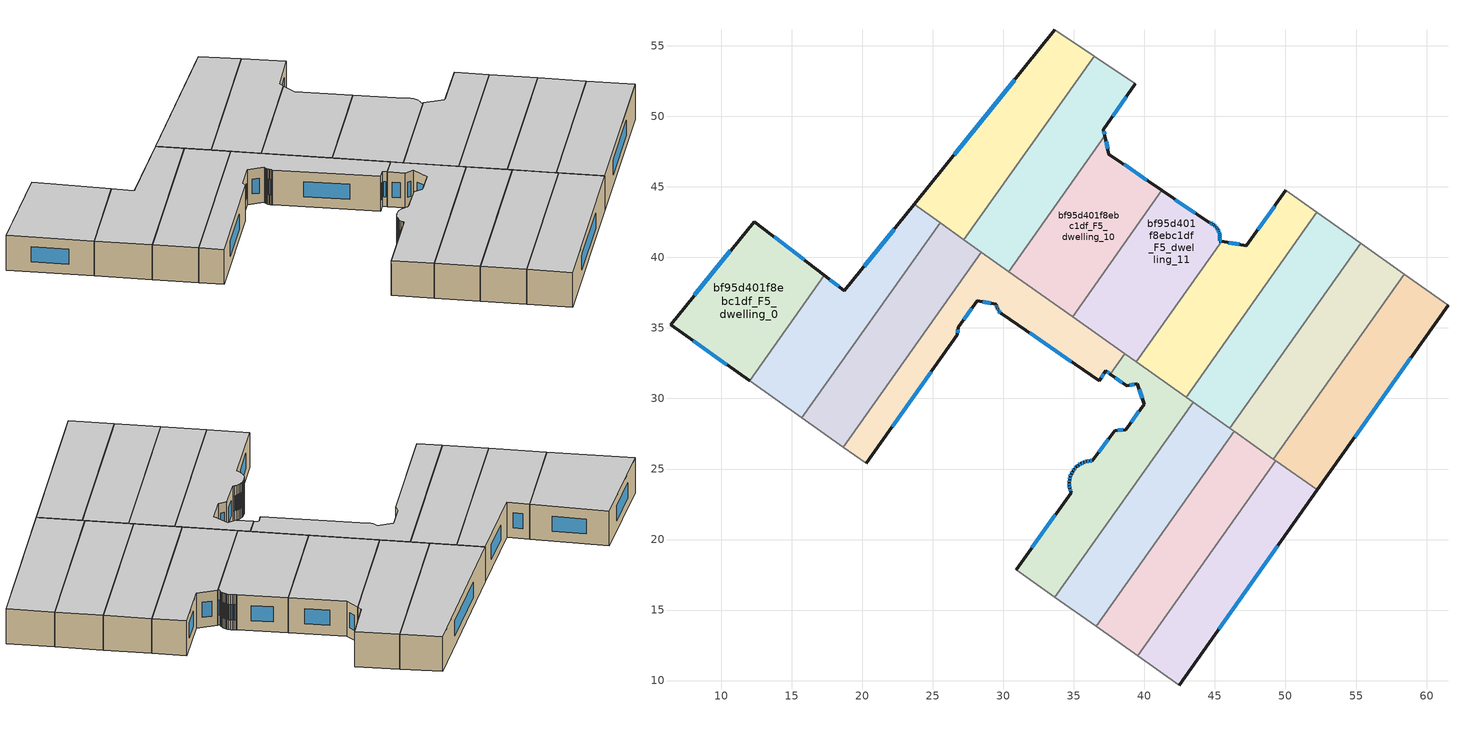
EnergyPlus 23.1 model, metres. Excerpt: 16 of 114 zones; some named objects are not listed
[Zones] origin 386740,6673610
bf95d401f8ebc1df_F5_dwelling_0
 floor to bf95d401f8ebc1df_F4_dwelling_0 (EU_floor_Construction): 17.3,38.73 12.01,31.26 6.4,35.23 12.34,42.55 z15
 wall outside (EU_wall_Construction): 17.3,38.73 12.34,42.55 6.4,35.23 12.01,31.26 z15:18
 wall to bf95d401f8ebc1df_F5_dwelling_1 (EU_wall_Construction): 12.01,31.26 17.3,38.73 z15:18
 window (EU_Window_Construction): 8,34.1 10.4,32.4 / 10.64,40.46 8.1,37.32 / 15.88,39.82 13.76,41.46 z15.86:17.14
 ceiling to bf95d401f8ebc1df_F6_dwelling_0 (EU_floor_Construction): 12.01,31.26 17.3,38.73 12.34,42.55 6.4,35.23 z18
bf95d401f8ebc1df_F5_dwelling_1
 floor to bf95d401f8ebc1df_F4_dwelling_1 (EU_floor_Construction): 25.51,42.46 15.71,28.63 12.01,31.26 17.3,38.73 18.73,37.63 23.67,43.76 z15
 wall outside (EU_wall_Construction): 23.67,43.76 18.73,37.63 17.3,38.73 z15:18
 wall to bf95d401f8ebc1df_F5_dwelling_2 (EU_wall_Construction): 15.71,28.63 25.51,42.46 z15:18
 wall adiabatic (EU_wall_Construction): 12.01,31.26 15.71,28.63 z15:18
 wall to bf95d401f8ebc1df_F5_dwelling_8 (EU_wall_Construction): 25.51,42.46 23.67,43.76 z15:18
 window (EU_Window_Construction): 22.26,42.01 20.14,39.38 / 18.32,37.94 17.71,38.41 z15.86:17.14
 ceiling to bf95d401f8ebc1df_F6_dwelling_1 (EU_floor_Construction): 15.71,28.63 25.51,42.46 23.67,43.76 18.73,37.63 17.3,38.73 12.01,31.26 z18
bf95d401f8ebc1df_F5_dwelling_10
 floor to bf95d401f8ebc1df_F4_dwelling_10 (EU_floor_Construction): 41.24,44.75 34.9,35.8 30.39,39 37.2,48.61 37.48,47.33 z15
 wall outside (EU_wall_Construction): 41.24,44.75 37.48,47.33 37.2,48.61 z15:18
 wall to bf95d401f8ebc1df_F5_dwelling_11 (EU_wall_Construction): 34.9,35.8 41.24,44.75 z15:18
 wall to bf95d401f8ebc1df_F5_dwelling_9 (EU_wall_Construction): 37.2,48.61 30.39,39 z15:18
 wall to bf95d401f8ebc1df_F5_dwelling_3 (EU_wall_Construction): 30.39,39 34.9,35.8 z15:18
 window (EU_Window_Construction): 40.17,45.49 38.56,46.59 / 37.4,47.7 37.28,48.25 z15.86:17.14
 ceiling to bf95d401f8ebc1df_F6_dwelling_10 (EU_floor_Construction): 34.9,35.8 41.24,44.75 37.48,47.33 37.2,48.61 30.39,39 z18
bf95d401f8ebc1df_F5_dwelling_11
 floor to bf95d401f8ebc1df_F4_dwelling_11 (EU_floor_Construction): 44.58,42.48 44.71,42.43 44.84,42.36 44.95,42.28 45.06,42.18 45.15,42.07 45.21,41.98 45.22,41.95 45.28,41.82 45.32,41.68 45.35,41.54 45.35,41.4 45.34,41.26 45.32,41.16 45.48,41.13 39.43,32.59 34.9,35.8 41.24,44.75 44.55,42.49 z15
 wall outside (EU_wall_Construction): 45.48,41.13 45.32,41.16 45.34,41.26 45.35,41.4 45.35,41.54 45.32,41.68 45.28,41.82 45.22,41.95 45.21,41.98 45.15,42.07 45.06,42.18 44.95,42.28 44.84,42.36 44.71,42.43 44.58,42.48 44.55,42.49 41.24,44.75 z15:18
 wall to bf95d401f8ebc1df_F5_dwelling_12 (EU_wall_Construction): 39.43,32.59 45.48,41.13 z15:18
 wall to bf95d401f8ebc1df_F5_dwelling_4 (EU_wall_Construction): 38.62,33.17 39.43,32.59 z15:18
 wall to bf95d401f8ebc1df_F5_dwelling_3 (EU_wall_Construction): 34.9,35.8 38.62,33.17 z15:18
 window (EU_Window_Construction): 44.67,42.44 44.61,42.46 / 44.8,42.38 44.75,42.41 / 44.92,42.3 44.87,42.34 / 45.03,42.21 44.98,42.25 / 45.12,42.1 45.08,42.15 / 45.19,42.01 45.16,42.05 / 45.26,41.86 45.24,41.91 / 45.31,41.72 45.29,41.78 / 45.34,41.58 45.33,41.64 / 45.35,41.44 45.35,41.5 / 45.34,41.3 45.35,41.36 / 45.32,41.19 45.33,41.23 / 45.44,41.14 45.36,41.15 / 43.61,43.13 42.19,44.1 z15.86:17.14
 ceiling to bf95d401f8ebc1df_F6_dwelling_11 (EU_floor_Construction): 39.43,32.59 45.48,41.13 45.32,41.16 45.34,41.26 45.35,41.4 45.35,41.54 45.32,41.68 45.28,41.82 45.22,41.95 45.21,41.98 45.15,42.07 45.06,42.18 44.95,42.28 44.84,42.36 44.71,42.43 44.58,42.48 44.55,42.49 41.24,44.75 34.9,35.8 z18
bf95d401f8ebc1df_F5_dwelling_12
 floor to bf95d401f8ebc1df_F4_dwelling_12 (EU_floor_Construction): 52.23,43.19 42.95,30.1 39.43,32.59 45.48,41.13 47.21,40.83 50.03,44.75 z15
 wall outside (EU_wall_Construction): 50.03,44.75 47.21,40.83 45.48,41.13 z15:18
 wall adiabatic (EU_wall_Construction): 52.23,43.19 50.03,44.75 z15:18
 wall to bf95d401f8ebc1df_F5_dwelling_13 (EU_wall_Construction): 42.95,30.1 52.23,43.19 z15:18
 wall to bf95d401f8ebc1df_F5_dwelling_4 (EU_wall_Construction): 39.43,32.59 42.95,30.1 z15:18
 window (EU_Window_Construction): 46.72,40.92 45.98,41.05 / 49.23,43.63 48.02,41.95 z15.86:17.14
 ceiling to bf95d401f8ebc1df_F6_dwelling_12 (EU_floor_Construction): 42.95,30.1 52.23,43.19 50.03,44.75 47.21,40.83 45.48,41.13 39.43,32.59 z18
bf95d401f8ebc1df_F5_dwelling_13
 floor to bf95d401f8ebc1df_F4_dwelling_13 (EU_floor_Construction): 55.33,41 46.05,27.9 42.95,30.1 52.23,43.19 z15
 wall adiabatic (EU_wall_Construction): 55.33,41 52.23,43.19 z15:18
 wall to bf95d401f8ebc1df_F5_dwelling_14 (EU_wall_Construction): 46.05,27.9 55.33,41 z15:18
 wall to bf95d401f8ebc1df_F5_dwelling_5 (EU_wall_Construction): 43.44,29.75 46.05,27.9 z15:18
 wall to bf95d401f8ebc1df_F5_dwelling_4 (EU_wall_Construction): 42.95,30.1 43.44,29.75 z15:18
 ceiling to bf95d401f8ebc1df_F6_dwelling_13 (EU_floor_Construction): 46.05,27.9 55.33,41 52.23,43.19 42.95,30.1 z18
bf95d401f8ebc1df_F5_dwelling_14
 floor to bf95d401f8ebc1df_F4_dwelling_14 (EU_floor_Construction): 58.43,38.81 49.15,25.71 46.05,27.9 55.33,41 z15
 wall adiabatic (EU_wall_Construction): 58.43,38.81 55.33,41 z15:18
 wall to bf95d401f8ebc1df_F5_dwelling_15 (EU_wall_Construction): 49.15,25.71 58.43,38.81 z15:18
 wall to bf95d401f8ebc1df_F5_dwelling_6 (EU_wall_Construction): 46.38,27.67 49.15,25.71 z15:18
 wall to bf95d401f8ebc1df_F5_dwelling_5 (EU_wall_Construction): 46.05,27.9 46.38,27.67 z15:18
 ceiling to bf95d401f8ebc1df_F6_dwelling_14 (EU_floor_Construction): 49.15,25.71 58.43,38.81 55.33,41 46.05,27.9 z18
bf95d401f8ebc1df_F5_dwelling_15
 floor to bf95d401f8ebc1df_F4_dwelling_15 (EU_floor_Construction): 61.52,36.62 52.24,23.51 49.15,25.71 58.43,38.81 z15
 wall outside (EU_wall_Construction): 52.24,23.51 61.52,36.62 z15:18
 wall adiabatic (EU_wall_Construction): 61.52,36.62 58.43,38.81 z15:18
 wall to bf95d401f8ebc1df_F5_dwelling_7 (EU_wall_Construction): 49.31,25.59 52.24,23.51 z15:18
 wall to bf95d401f8ebc1df_F5_dwelling_6 (EU_wall_Construction): 49.15,25.71 49.31,25.59 z15:18
 window (EU_Window_Construction): 54.89,27.26 58.87,32.87 z15.86:17.14
 ceiling to bf95d401f8ebc1df_F6_dwelling_15 (EU_floor_Construction): 52.24,23.51 61.52,36.62 58.43,38.81 49.15,25.71 z18
bf95d401f8ebc1df_F5_dwelling_2
 floor to bf95d401f8ebc1df_F4_dwelling_2 (EU_floor_Construction): 28.44,40.38 18.65,26.56 15.71,28.63 25.51,42.46 z15
 wall to bf95d401f8ebc1df_F5_dwelling_3 (EU_wall_Construction): 18.65,26.56 28.44,40.38 z15:18
 wall adiabatic (EU_wall_Construction): 15.71,28.63 18.65,26.56 z15:18
 wall to bf95d401f8ebc1df_F5_dwelling_9 (EU_wall_Construction): 28.44,40.38 27.2,41.26 z15:18
 wall to bf95d401f8ebc1df_F5_dwelling_8 (EU_wall_Construction): 27.2,41.26 25.51,42.46 z15:18
 ceiling to bf95d401f8ebc1df_F6_dwelling_2 (EU_floor_Construction): 18.65,26.56 28.44,40.38 25.51,42.46 15.71,28.63 z18
bf95d401f8ebc1df_F5_dwelling_3
 floor to bf95d401f8ebc1df_F4_dwelling_3 (EU_floor_Construction): 38.62,33.17 37.59,31.72 37.27,31.95 36.79,31.26 29.88,36 29.82,36.05 29.73,36.13 29.66,36.22 29.6,36.3 29.6,36.32 29.55,36.42 29.51,36.54 29.49,36.65 29.49,36.7 28.15,36.93 26.79,35.04 26.74,34.5 20.28,25.39 18.65,26.56 28.44,40.38 z15
 wall outside (EU_wall_Construction): 20.28,25.39 26.74,34.5 26.79,35.04 28.15,36.93 29.49,36.7 29.49,36.65 29.51,36.54 29.55,36.42 29.6,36.32 29.6,36.3 29.66,36.22 29.73,36.13 29.82,36.05 29.88,36 36.79,31.26 37.27,31.95 37.59,31.72 z15:18
 wall adiabatic (EU_wall_Construction): 18.65,26.56 20.28,25.39 z15:18
 wall to bf95d401f8ebc1df_F5_dwelling_4 (EU_wall_Construction): 37.59,31.72 38.62,33.17 z15:18
 wall to bf95d401f8ebc1df_F5_dwelling_9 (EU_wall_Construction): 30.39,39 28.44,40.38 z15:18
 window (EU_Window_Construction): 29.76,36.11 29.79,36.07 / 29.68,36.19 29.71,36.15 / 29.62,36.28 29.64,36.24 / 29.56,36.39 29.58,36.35 / 29.52,36.5 29.54,36.46 / 29.5,36.62 29.51,36.57 / 28.53,36.86 29.11,36.76 / 27.18,35.58 27.76,36.39 / 26.76,34.65 26.78,34.88 / 22.13,28 24.9,31.9 / 37.36,31.89 37.5,31.79 / 36.93,31.46 37.13,31.75 / 31.85,34.65 34.82,32.62 z15.86:17.14
 ceiling to bf95d401f8ebc1df_F6_dwelling_3 (EU_floor_Construction): 36.79,31.26 37.27,31.95 37.59,31.72 38.62,33.17 28.44,40.38 18.65,26.56 20.28,25.39 26.74,34.5 26.79,35.04 28.15,36.93 29.49,36.7 29.49,36.65 29.51,36.54 29.55,36.42 29.6,36.32 29.6,36.3 29.66,36.22 29.73,36.13 29.82,36.05 29.88,36 z18
bf95d401f8ebc1df_F5_dwelling_4
 floor to bf95d401f8ebc1df_F4_dwelling_4 (EU_floor_Construction): 43.44,29.75 33.65,15.92 30.91,17.86 34.8,23.33 34.77,23.41 34.71,23.61 34.68,23.82 34.67,24.03 34.69,24.24 34.73,24.44 34.81,24.64 34.91,24.82 34.94,24.87 35.03,25 35.17,25.15 35.33,25.28 35.51,25.39 35.7,25.48 35.9,25.54 36.11,25.58 36.31,25.58 37.89,27.73 38.68,27.8 39.98,29.59 39.5,31.05 38.76,30.9 37.59,31.72 38.62,33.17 z15
 wall outside (EU_wall_Construction): 37.59,31.72 38.76,30.9 39.5,31.05 39.98,29.59 38.68,27.8 37.89,27.73 36.31,25.58 36.11,25.58 35.9,25.54 35.7,25.48 35.51,25.39 35.33,25.28 35.17,25.15 35.03,25 34.94,24.87 34.91,24.82 34.81,24.64 34.73,24.44 34.69,24.24 34.67,24.03 34.68,23.82 34.71,23.61 34.77,23.41 34.8,23.33 30.91,17.86 z15:18
 wall to bf95d401f8ebc1df_F5_dwelling_5 (EU_wall_Construction): 33.65,15.92 43.44,29.75 z15:18
 wall adiabatic (EU_wall_Construction): 30.91,17.86 33.65,15.92 z15:18
 window (EU_Window_Construction): 34.73,23.56 34.75,23.47 / 34.69,23.76 34.7,23.67 / 34.67,23.97 34.67,23.88 / 34.68,24.18 34.67,24.09 / 34.72,24.38 34.7,24.3 / 34.79,24.58 34.76,24.5 / 34.88,24.77 34.84,24.69 / 35,24.96 34.96,24.91 / 35.13,25.11 35.07,25.04 / 35.29,25.24 35.22,25.19 / 35.46,25.36 35.38,25.31 / 35.65,25.46 35.57,25.42 / 35.85,25.52 35.76,25.5 / 36.05,25.57 35.96,25.55 / 36.25,25.58 36.17,25.58 / 37.44,27.12 36.76,26.2 / 38.45,27.78 38.11,27.75 / 39.61,29.08 39.05,28.31 / 39.63,30.64 39.84,30.01 / 38.97,30.94 39.28,31.01 / 37.92,31.49 38.42,31.13 / 33.69,21.77 32.03,19.43 z15.86:17.14
 ceiling to bf95d401f8ebc1df_F6_dwelling_4 (EU_floor_Construction): 33.65,15.92 43.44,29.75 38.62,33.17 37.59,31.72 38.76,30.9 39.5,31.05 39.98,29.59 38.68,27.8 37.89,27.73 36.31,25.58 36.11,25.58 35.9,25.54 35.7,25.48 35.51,25.39 35.33,25.28 35.17,25.15 35.03,25 34.94,24.87 34.91,24.82 34.81,24.64 34.73,24.44 34.69,24.24 34.67,24.03 34.68,23.82 34.71,23.61 34.77,23.41 34.8,23.33 30.91,17.86 z18
bf95d401f8ebc1df_F5_dwelling_5
 floor to bf95d401f8ebc1df_F4_dwelling_5 (EU_floor_Construction): 46.38,27.67 36.58,13.85 33.65,15.92 43.44,29.75 z15
 wall to bf95d401f8ebc1df_F5_dwelling_6 (EU_wall_Construction): 36.58,13.85 46.38,27.67 z15:18
 wall adiabatic (EU_wall_Construction): 33.65,15.92 36.58,13.85 z15:18
 ceiling to bf95d401f8ebc1df_F6_dwelling_5 (EU_floor_Construction): 36.58,13.85 46.38,27.67 43.44,29.75 33.65,15.92 z18
bf95d401f8ebc1df_F5_dwelling_6
 floor to bf95d401f8ebc1df_F4_dwelling_6 (EU_floor_Construction): 49.31,25.59 39.52,11.77 36.58,13.85 46.38,27.67 z15
 wall to bf95d401f8ebc1df_F5_dwelling_7 (EU_wall_Construction): 39.52,11.77 49.31,25.59 z15:18
 wall adiabatic (EU_wall_Construction): 36.58,13.85 39.52,11.77 z15:18
 ceiling to bf95d401f8ebc1df_F6_dwelling_6 (EU_floor_Construction): 39.52,11.77 49.31,25.59 46.38,27.67 36.58,13.85 z18
bf95d401f8ebc1df_F5_dwelling_7
 floor to bf95d401f8ebc1df_F4_dwelling_7 (EU_floor_Construction): 52.24,23.51 42.45,9.69 39.52,11.77 49.31,25.59 z15
 wall outside (EU_wall_Construction): 42.45,9.69 52.24,23.51 z15:18
 wall adiabatic (EU_wall_Construction): 39.52,11.77 42.45,9.69 z15:18
 window (EU_Window_Construction): 45.25,13.64 49.45,19.56 z15.86:17.14
 ceiling to bf95d401f8ebc1df_F6_dwelling_7 (EU_floor_Construction): 42.45,9.69 52.24,23.51 49.31,25.59 39.52,11.77 z18
bf95d401f8ebc1df_F5_dwelling_8
 floor to bf95d401f8ebc1df_F4_dwelling_8 (EU_floor_Construction): 36.42,54.27 27.2,41.25 23.67,43.76 33.65,56.13 z15
 wall outside (EU_wall_Construction): 33.65,56.13 23.67,43.76 z15:18
 wall to bf95d401f8ebc1df_F5_dwelling_9 (EU_wall_Construction): 27.2,41.25 36.42,54.27 z15:18
 wall adiabatic (EU_wall_Construction): 36.42,54.27 33.65,56.13 z15:18
 window (EU_Window_Construction): 30.8,52.59 26.52,47.29 z15.86:17.14
 ceiling to bf95d401f8ebc1df_F6_dwelling_8 (EU_floor_Construction): 27.2,41.25 36.42,54.27 33.65,56.13 23.67,43.76 z18
bf95d401f8ebc1df_F5_dwelling_9
 floor to bf95d401f8ebc1df_F4_dwelling_9 (EU_floor_Construction): 39.34,52.33 37.1,49.07 37.2,48.61 30.39,39 27.2,41.25 36.42,54.27 z15
 wall outside (EU_wall_Construction): 37.2,48.61 37.1,49.07 39.34,52.33 z15:18
 wall adiabatic (EU_wall_Construction): 39.34,52.33 36.42,54.27 z15:18
 window (EU_Window_Construction): 37.74,50 38.7,51.39 / 37.17,48.74 37.12,48.94 z15.86:17.14
 ceiling to bf95d401f8ebc1df_F6_dwelling_9 (EU_floor_Construction): 30.39,39 37.2,48.61 37.1,49.07 39.34,52.33 36.42,54.27 27.2,41.25 z18
[Building]
EU S2 Campaign: North Axis=0; Terrain=City; Solar Distribution=FullExterior
[Site:Location]
Helsinki-Vantaa.AP: Latitude=60.317; Longitude=24.963; Time Zone=2; Elevation=54.6
[SizingPeriod:WeatherFileDays]
AnnualSizingPeriod: Begin Month=1; Begin Day of Month=1; End Month=12; End Day of Month=31; Day of Week for Start Day=Monday; Use Weather File Daylight Saving Period=No; Use Weather File Rain and Snow Indicators=No
[MATERIAL]
EU_InternalMass_Material: Roughness=MediumRough; Thickness=0.1; Conductivity=1; Density=1800; Specific Heat=900; Thermal Absorptance=0.9; Solar Absorptance=0.7; Visible Absorptance=0.7
[MATERIAL:NOMASS] Roughness=MediumRough; Thermal Absorptance=0.9; Solar Absorptance=0.7; Visible Absorptance=0.7
Name | Thermal Resistance
EU_wall_NoMass | 1.10183
EU_floor_NoMass | 1.70606
[WINDOWMATERIAL:SIMPLEGLAZINGSYSTEM]
EU_Window_SimpleGlazing: UFactor=3.11035; Solar Heat Gain Coefficient=0.8; Visible Transmittance=0.8
[CONSTRUCTION]
EU_wall_Construction: EU_wall_NoMass
EU_floor_Construction: EU_floor_NoMass
EU_Window_Construction: EU_Window_SimpleGlazing
EU_InternalMass_Construction: EU_InternalMass_Material
[ZONE] Type=1; Multiplier=1; Ceiling Height=autocalculate; Floor Area=autocalculate; Part of Total Floor Area=Yes
Name | Volume
bf95d401f8ebc1df_F5_dwelling_0; bf95d401f8ebc1df_F5_dwelling_4 | 182.78
bf95d401f8ebc1df_F5_dwelling_1 | 182.741
bf95d401f8ebc1df_F5_dwelling_10 | 182.759
bf95d401f8ebc1df_F5_dwelling_11; bf95d401f8ebc1df_F5_dwelling_12; bf95d401f8ebc1df_F5_dwelling_14 | 182.766
bf95d401f8ebc1df_F5_dwelling_13 | 182.733
bf95d401f8ebc1df_F5_dwelling_15 | 182.754
bf95d401f8ebc1df_F5_dwelling_2 | 182.762
bf95d401f8ebc1df_F5_dwelling_3 | 182.779
bf95d401f8ebc1df_F5_dwelling_5 | 182.763
bf95d401f8ebc1df_F5_dwelling_6 | 182.764
bf95d401f8ebc1df_F5_dwelling_7 | 182.751
bf95d401f8ebc1df_F5_dwelling_8 | 182.758
bf95d401f8ebc1df_F5_dwelling_9 | 182.739
[INTERNALMASS] Construction=EU_InternalMass_Construction
Name | Zone or ZoneList | Surface Area
bf95d401f8ebc1df_F5_dwelling_0_EU_InternalMass | bf95d401f8ebc1df_F5_dwelling_0 | 60.9266
bf95d401f8ebc1df_F5_dwelling_1_EU_InternalMass | bf95d401f8ebc1df_F5_dwelling_1 | 60.9136
bf95d401f8ebc1df_F5_dwelling_2_EU_InternalMass | bf95d401f8ebc1df_F5_dwelling_2 | 60.9209
bf95d401f8ebc1df_F5_dwelling_3_EU_InternalMass | bf95d401f8ebc1df_F5_dwelling_3 | 60.9266
bf95d401f8ebc1df_F5_dwelling_4_EU_InternalMass | bf95d401f8ebc1df_F5_dwelling_4 | 60.9261
bf95d401f8ebc1df_F5_dwelling_5_EU_InternalMass | bf95d401f8ebc1df_F5_dwelling_5 | 60.9213
bf95d401f8ebc1df_F5_dwelling_6_EU_InternalMass | bf95d401f8ebc1df_F5_dwelling_6 | 60.9213
bf95d401f8ebc1df_F5_dwelling_7_EU_InternalMass | bf95d401f8ebc1df_F5_dwelling_7 | 60.9167
bf95d401f8ebc1df_F5_dwelling_8_EU_InternalMass | bf95d401f8ebc1df_F5_dwelling_8 | 60.9193
bf95d401f8ebc1df_F5_dwelling_9_EU_InternalMass | bf95d401f8ebc1df_F5_dwelling_9 | 60.913
bf95d401f8ebc1df_F5_dwelling_10_EU_InternalMass | bf95d401f8ebc1df_F5_dwelling_10 | 60.9193
bf95d401f8ebc1df_F5_dwelling_11_EU_InternalMass | bf95d401f8ebc1df_F5_dwelling_11 | 60.9225
bf95d401f8ebc1df_F5_dwelling_12_EU_InternalMass | bf95d401f8ebc1df_F5_dwelling_12 | 60.9218
bf95d401f8ebc1df_F5_dwelling_13_EU_InternalMass | bf95d401f8ebc1df_F5_dwelling_13 | 60.911
bf95d401f8ebc1df_F5_dwelling_14_EU_InternalMass | bf95d401f8ebc1df_F5_dwelling_14 | 60.9217
bf95d401f8ebc1df_F5_dwelling_15_EU_InternalMass | bf95d401f8ebc1df_F5_dwelling_15 | 60.9181
[OTHEREQUIPMENT] Fuel Type=Electricity; Design Level Calculation Method=Watts/Area; Power per Zone Floor Area=1; Fraction Latent=0; Fraction Radiant=0; Fraction Lost=0; Carbon Dioxide Generation Rate=0; EndUse Subcategory=EU_Step8_InternalGains
Name | Zone or ZoneList or Space or SpaceList | Schedule
EU_Step8_InternalGain_bf95d401f8ebc1df_F5_dwelling_0_f000 | bf95d401f8ebc1df_F5_dwelling_0 | EU_Step8_GainSchedule_bf95d401f8ebc1df_F5_dwelling_0_f000
EU_Step8_InternalGain_bf95d401f8ebc1df_F5_dwelling_1_f000 | bf95d401f8ebc1df_F5_dwelling_1 | EU_Step8_GainSchedule_bf95d401f8ebc1df_F5_dwelling_1_f000
EU_Step8_InternalGain_bf95d401f8ebc1df_F5_dwelling_2_f000 | bf95d401f8ebc1df_F5_dwelling_2 | EU_Step8_GainSchedule_bf95d401f8ebc1df_F5_dwelling_2_f000
EU_Step8_InternalGain_bf95d401f8ebc1df_F5_dwelling_3_f000 | bf95d401f8ebc1df_F5_dwelling_3 | EU_Step8_GainSchedule_bf95d401f8ebc1df_F5_dwelling_3_f000
EU_Step8_InternalGain_bf95d401f8ebc1df_F5_dwelling_4_f000 | bf95d401f8ebc1df_F5_dwelling_4 | EU_Step8_GainSchedule_bf95d401f8ebc1df_F5_dwelling_4_f000
EU_Step8_InternalGain_bf95d401f8ebc1df_F5_dwelling_5_f000 | bf95d401f8ebc1df_F5_dwelling_5 | EU_Step8_GainSchedule_bf95d401f8ebc1df_F5_dwelling_5_f000
EU_Step8_InternalGain_bf95d401f8ebc1df_F5_dwelling_6_f000 | bf95d401f8ebc1df_F5_dwelling_6 | EU_Step8_GainSchedule_bf95d401f8ebc1df_F5_dwelling_6_f000
EU_Step8_InternalGain_bf95d401f8ebc1df_F5_dwelling_7_f000 | bf95d401f8ebc1df_F5_dwelling_7 | EU_Step8_GainSchedule_bf95d401f8ebc1df_F5_dwelling_7_f000
EU_Step8_InternalGain_bf95d401f8ebc1df_F5_dwelling_8_f000 | bf95d401f8ebc1df_F5_dwelling_8 | EU_Step8_GainSchedule_bf95d401f8ebc1df_F5_dwelling_8_f000
EU_Step8_InternalGain_bf95d401f8ebc1df_F5_dwelling_9_f000 | bf95d401f8ebc1df_F5_dwelling_9 | EU_Step8_GainSchedule_bf95d401f8ebc1df_F5_dwelling_9_f000
EU_Step8_InternalGain_bf95d401f8ebc1df_F5_dwelling_10_f000 | bf95d401f8ebc1df_F5_dwelling_10 | EU_Step8_GainSchedule_bf95d401f8ebc1df_F5_dwelling_10_f000
EU_Step8_InternalGain_bf95d401f8ebc1df_F5_dwelling_11_f000 | bf95d401f8ebc1df_F5_dwelling_11 | EU_Step8_GainSchedule_bf95d401f8ebc1df_F5_dwelling_11_f000
EU_Step8_InternalGain_bf95d401f8ebc1df_F5_dwelling_12_f000 | bf95d401f8ebc1df_F5_dwelling_12 | EU_Step8_GainSchedule_bf95d401f8ebc1df_F5_dwelling_12_f000
EU_Step8_InternalGain_bf95d401f8ebc1df_F5_dwelling_13_f000 | bf95d401f8ebc1df_F5_dwelling_13 | EU_Step8_GainSchedule_bf95d401f8ebc1df_F5_dwelling_13_f000
EU_Step8_InternalGain_bf95d401f8ebc1df_F5_dwelling_14_f000 | bf95d401f8ebc1df_F5_dwelling_14 | EU_Step8_GainSchedule_bf95d401f8ebc1df_F5_dwelling_14_f000
EU_Step8_InternalGain_bf95d401f8ebc1df_F5_dwelling_15_f000 | bf95d401f8ebc1df_F5_dwelling_15 | EU_Step8_GainSchedule_bf95d401f8ebc1df_F5_dwelling_15_f000
[ZONEVENTILATION:DESIGNFLOWRATE] Schedule=EU_AlwaysOn; Design Flow Rate Calculation Method=AirChanges/Hour; Air Changes per Hour=0.756316; Ventilation Type=Natural; Fan Pressure Rise=0; Fan Total Efficiency=1; Constant Term Coefficient=1; Temperature Term Coefficient=0; Velocity Term Coefficient=0; Velocity Squared Term Coefficient=0; Minimum Indoor Temperature=-100; Maximum Indoor Temperature=100; Delta Temperature=-100; Minimum Outdoor Temperature=-100; Maximum Outdoor Temperature=100; Maximum Wind Speed=40
Name | Zone or ZoneList or Space or SpaceList
EU_ConstantAir_bf95d401f8ebc1df_F5_dwelling_0 | bf95d401f8ebc1df_F5_dwelling_0
EU_ConstantAir_bf95d401f8ebc1df_F5_dwelling_1 | bf95d401f8ebc1df_F5_dwelling_1
EU_ConstantAir_bf95d401f8ebc1df_F5_dwelling_2 | bf95d401f8ebc1df_F5_dwelling_2
EU_ConstantAir_bf95d401f8ebc1df_F5_dwelling_3 | bf95d401f8ebc1df_F5_dwelling_3
EU_ConstantAir_bf95d401f8ebc1df_F5_dwelling_4 | bf95d401f8ebc1df_F5_dwelling_4
EU_ConstantAir_bf95d401f8ebc1df_F5_dwelling_5 | bf95d401f8ebc1df_F5_dwelling_5
EU_ConstantAir_bf95d401f8ebc1df_F5_dwelling_6 | bf95d401f8ebc1df_F5_dwelling_6
EU_ConstantAir_bf95d401f8ebc1df_F5_dwelling_7 | bf95d401f8ebc1df_F5_dwelling_7
EU_ConstantAir_bf95d401f8ebc1df_F5_dwelling_8 | bf95d401f8ebc1df_F5_dwelling_8
EU_ConstantAir_bf95d401f8ebc1df_F5_dwelling_9 | bf95d401f8ebc1df_F5_dwelling_9
EU_ConstantAir_bf95d401f8ebc1df_F5_dwelling_10 | bf95d401f8ebc1df_F5_dwelling_10
EU_ConstantAir_bf95d401f8ebc1df_F5_dwelling_11 | bf95d401f8ebc1df_F5_dwelling_11
EU_ConstantAir_bf95d401f8ebc1df_F5_dwelling_12 | bf95d401f8ebc1df_F5_dwelling_12
EU_ConstantAir_bf95d401f8ebc1df_F5_dwelling_13 | bf95d401f8ebc1df_F5_dwelling_13
EU_ConstantAir_bf95d401f8ebc1df_F5_dwelling_14 | bf95d401f8ebc1df_F5_dwelling_14
EU_ConstantAir_bf95d401f8ebc1df_F5_dwelling_15 | bf95d401f8ebc1df_F5_dwelling_15
[HVACTEMPLATE:ZONE:IDEALLOADSAIRSYSTEM] System Availability Schedule=EU_AlwaysOn; Maximum Heating Supply Air Temperature=50; Minimum Cooling Supply Air Temperature=13; Maximum Heating Supply Air Humidity Ratio=0.0156; Minimum Cooling Supply Air Humidity Ratio=0.0077; Heating Limit=NoLimit; Cooling Limit=NoLimit; Heating Availability Schedule=EU_AlwaysOn; Cooling Availability Schedule=EU_CoolingOff; Dehumidification Control Type=ConstantSensibleHeatRatio; Cooling Sensible Heat Ratio=0.7; Dehumidification Setpoint=60; Humidification Control Type=None; Humidification Setpoint=30; Outdoor Air Method=None; Outdoor Air Flow Rate per Person=0.00944; Outdoor Air Flow Rate per Zone Floor Area=0; Outdoor Air Flow Rate per Zone=0; Demand Controlled Ventilation Type=None; Outdoor Air Economizer Type=NoEconomizer; Heat Recovery Type=None; Sensible Heat Recovery Effectiveness=0.7; Latent Heat Recovery Effectiveness=0.65
Name | Template Thermostat
bf95d401f8ebc1df_F5_dwelling_0 | EU_HeatOnly_bf95d401f8ebc1df_F5_dwelling_0
bf95d401f8ebc1df_F5_dwelling_1 | EU_HeatOnly_bf95d401f8ebc1df_F5_dwelling_1
bf95d401f8ebc1df_F5_dwelling_2 | EU_HeatOnly_bf95d401f8ebc1df_F5_dwelling_2
bf95d401f8ebc1df_F5_dwelling_3 | EU_HeatOnly_bf95d401f8ebc1df_F5_dwelling_3
bf95d401f8ebc1df_F5_dwelling_4 | EU_HeatOnly_bf95d401f8ebc1df_F5_dwelling_4
bf95d401f8ebc1df_F5_dwelling_5 | EU_HeatOnly_bf95d401f8ebc1df_F5_dwelling_5
bf95d401f8ebc1df_F5_dwelling_6 | EU_HeatOnly_bf95d401f8ebc1df_F5_dwelling_6
bf95d401f8ebc1df_F5_dwelling_7 | EU_HeatOnly_bf95d401f8ebc1df_F5_dwelling_7
bf95d401f8ebc1df_F5_dwelling_8 | EU_HeatOnly_bf95d401f8ebc1df_F5_dwelling_8
bf95d401f8ebc1df_F5_dwelling_9 | EU_HeatOnly_bf95d401f8ebc1df_F5_dwelling_9
bf95d401f8ebc1df_F5_dwelling_10 | EU_HeatOnly_bf95d401f8ebc1df_F5_dwelling_10
bf95d401f8ebc1df_F5_dwelling_11 | EU_HeatOnly_bf95d401f8ebc1df_F5_dwelling_11
bf95d401f8ebc1df_F5_dwelling_12 | EU_HeatOnly_bf95d401f8ebc1df_F5_dwelling_12
bf95d401f8ebc1df_F5_dwelling_13 | EU_HeatOnly_bf95d401f8ebc1df_F5_dwelling_13
bf95d401f8ebc1df_F5_dwelling_14 | EU_HeatOnly_bf95d401f8ebc1df_F5_dwelling_14
bf95d401f8ebc1df_F5_dwelling_15 | EU_HeatOnly_bf95d401f8ebc1df_F5_dwelling_15
[SIZING:ZONE] Zone Cooling Design Supply Air Temperature Input Method=SupplyAirTemperature; Zone Cooling Design Supply Air Temperature=13; Zone Heating Design Supply Air Temperature Input Method=SupplyAirTemperature; Zone Heating Design Supply Air Temperature=50; Zone Cooling Design Supply Air Humidity Ratio=0.008; Zone Heating Design Supply Air Humidity Ratio=0.008; Cooling Design Air Flow Method=DesignDay; Cooling Design Air Flow Rate=0; Cooling Minimum Air Flow per Zone Floor Area=0.000762; Cooling Minimum Air Flow=0; Cooling Minimum Air Flow Fraction=0.2; Heating Design Air Flow Method=DesignDay; Heating Design Air Flow Rate=0; Heating Maximum Air Flow per Zone Floor Area=0.002032; Heating Maximum Air Flow=0.141576; Heating Maximum Air Flow Fraction=0.3; Account for Dedicated Outdoor Air System=No; Dedicated Outdoor Air System Control Strategy=NeutralSupplyAir; Dedicated Outdoor Air Low Setpoint Temperature for Design=autosize; Dedicated Outdoor Air High Setpoint Temperature for Design=autosize; Zone Load Sizing Method=Sensible Load Only No Latent Load; Zone Latent Cooling Design Supply Air Humidity Ratio Input Method=HumidityRatioDifference; Zone Cooling Design Supply Air Humidity Ratio Difference=0.005; Zone Latent Heating Design Supply Air Humidity Ratio Input Method=HumidityRatioDifference; Zone Humidification Design Supply Air Humidity Ratio Difference=0.005
bf95d401f8ebc1df_F5_dwelling_0; bf95d401f8ebc1df_F5_dwelling_1; bf95d401f8ebc1df_F5_dwelling_2; bf95d401f8ebc1df_F5_dwelling_3; bf95d401f8ebc1df_F5_dwelling_4; bf95d401f8ebc1df_F5_dwelling_5; bf95d401f8ebc1df_F5_dwelling_6; bf95d401f8ebc1df_F5_dwelling_7; bf95d401f8ebc1df_F5_dwelling_8; bf95d401f8ebc1df_F5_dwelling_9; bf95d401f8ebc1df_F5_dwelling_10; bf95d401f8ebc1df_F5_dwelling_11; bf95d401f8ebc1df_F5_dwelling_12; bf95d401f8ebc1df_F5_dwelling_13; bf95d401f8ebc1df_F5_dwelling_14; bf95d401f8ebc1df_F5_dwelling_15
[SCHEDULE:CONSTANT]
Name | Hourly Value
EU_AlwaysOn | 1
EU_CoolingOff | 0
[SCHEDULE:FILE] Column Number=1; Rows to Skip at Top=0; Number of Hours of Data=8760; Column Separator=Comma; Interpolate to Timestep=No; Minutes per Item=60; Adjust Schedule for Daylight Savings=Yes
Name | File
EU_Step8_GainSchedule_bf95d401f8ebc1df_F5_dwelling_0_f000 | ../../schedules/bf95d401f8ebc1df/bf95d401f8ebc1df_F5_dwelling_0_f000_gain.csv
EU_Step8_GainSchedule_bf95d401f8ebc1df_F5_dwelling_1_f000 | ../../schedules/bf95d401f8ebc1df/bf95d401f8ebc1df_F5_dwelling_1_f000_gain.csv
EU_Step8_GainSchedule_bf95d401f8ebc1df_F5_dwelling_2_f000 | ../../schedules/bf95d401f8ebc1df/bf95d401f8ebc1df_F5_dwelling_2_f000_gain.csv
EU_Step8_GainSchedule_bf95d401f8ebc1df_F5_dwelling_3_f000 | ../../schedules/bf95d401f8ebc1df/bf95d401f8ebc1df_F5_dwelling_3_f000_gain.csv
EU_Step8_GainSchedule_bf95d401f8ebc1df_F5_dwelling_4_f000 | ../../schedules/bf95d401f8ebc1df/bf95d401f8ebc1df_F5_dwelling_4_f000_gain.csv
EU_Step8_GainSchedule_bf95d401f8ebc1df_F5_dwelling_5_f000 | ../../schedules/bf95d401f8ebc1df/bf95d401f8ebc1df_F5_dwelling_5_f000_gain.csv
EU_Step8_GainSchedule_bf95d401f8ebc1df_F5_dwelling_6_f000 | ../../schedules/bf95d401f8ebc1df/bf95d401f8ebc1df_F5_dwelling_6_f000_gain.csv
EU_Step8_GainSchedule_bf95d401f8ebc1df_F5_dwelling_7_f000 | ../../schedules/bf95d401f8ebc1df/bf95d401f8ebc1df_F5_dwelling_7_f000_gain.csv
EU_Step8_GainSchedule_bf95d401f8ebc1df_F5_dwelling_8_f000 | ../../schedules/bf95d401f8ebc1df/bf95d401f8ebc1df_F5_dwelling_8_f000_gain.csv
EU_Step8_GainSchedule_bf95d401f8ebc1df_F5_dwelling_9_f000 | ../../schedules/bf95d401f8ebc1df/bf95d401f8ebc1df_F5_dwelling_9_f000_gain.csv
EU_Step8_GainSchedule_bf95d401f8ebc1df_F5_dwelling_10_f000 | ../../schedules/bf95d401f8ebc1df/bf95d401f8ebc1df_F5_dwelling_10_f000_gain.csv
EU_Step8_GainSchedule_bf95d401f8ebc1df_F5_dwelling_11_f000 | ../../schedules/bf95d401f8ebc1df/bf95d401f8ebc1df_F5_dwelling_11_f000_gain.csv
EU_Step8_GainSchedule_bf95d401f8ebc1df_F5_dwelling_12_f000 | ../../schedules/bf95d401f8ebc1df/bf95d401f8ebc1df_F5_dwelling_12_f000_gain.csv
EU_Step8_GainSchedule_bf95d401f8ebc1df_F5_dwelling_13_f000 | ../../schedules/bf95d401f8ebc1df/bf95d401f8ebc1df_F5_dwelling_13_f000_gain.csv
EU_Step8_GainSchedule_bf95d401f8ebc1df_F5_dwelling_14_f000 | ../../schedules/bf95d401f8ebc1df/bf95d401f8ebc1df_F5_dwelling_14_f000_gain.csv
EU_Step8_GainSchedule_bf95d401f8ebc1df_F5_dwelling_15_f000 | ../../schedules/bf95d401f8ebc1df/bf95d401f8ebc1df_F5_dwelling_15_f000_gain.csv
